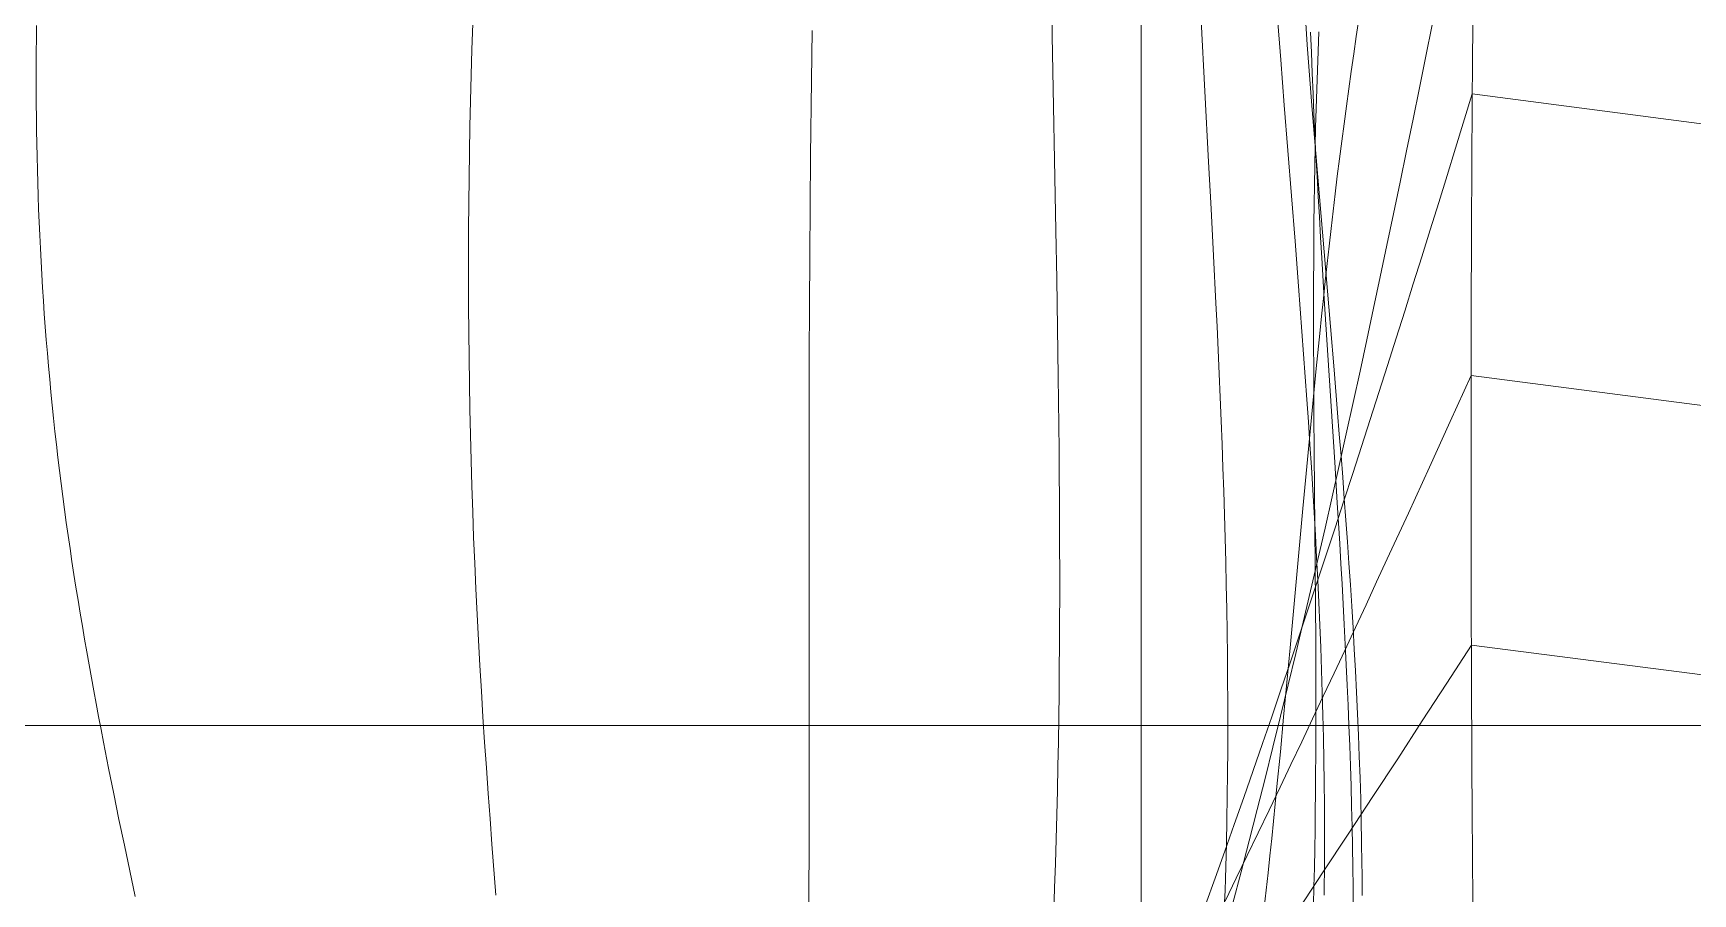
# Model space of a CAD drawing. Extents: x 11249 to 82946, y 15238 to 34763.
# Drawn here: x 56050 to 56625, y 25563 to 25862 of the extents above; entities that cross this region are included whole.
import ezdxf

# ---------------------------------------------------------------- set-up
doc = ezdxf.new("R2010")
doc.units = 0
doc.header["$LTSCALE"] = 250
doc.layers.add('03_Lines_Frames1', color=7, linetype='CONTINUOUS', lineweight=15)
doc.layers.add('03_Lines_Grid', color=253, linetype='CONTINUOUS', lineweight=15)
doc.layers.add('Make2D$Annotation$S0CO1', color=1, linetype='CONTINUOUS', true_color=0xff0000)

# ---------------------------------------------------------------- blocks, each defined once
blk = doc.blocks.new('*U5')
at = {"layer": '03_Lines_Grid'}
blk.add_line((0, -4367.57), (0, 3839.97), dxfattribs=at)
blk = doc.blocks.new('*U6')
at = {"layer": 'Make2D$Annotation$S0CO1', "color": 0, "linetype": 'ByBlock', "lineweight": -2, "transparency": 16777216}
blk.add_blockref('*U5', (2000, 0), dxfattribs=at)

msp = doc.modelspace()

# ---------------------------------------------------------------- linework, layer by layer
at = {"layer": '03_Lines_Frames1'}
for points in [[(56402.76, 25877.43), (56403.06, 25860.56), (56404.31, 25793.09), (56404.6, 25776.22), (56404.88, 25759.35), (56405.12, 25742.48), (56405.22, 25734.04), (56405.32, 25725.61), (56405.41, 25717.17), (56405.48, 25708.73), (56405.54, 25700.3), (56405.58, 25691.86), (56405.61, 25683.43), (56405.63, 25674.99), (56405.63, 25666.56), (56405.6, 25658.12), (56405.56, 25649.68), (56405.5, 25641.25), (56405.42, 25632.81), (56405.32, 25624.38), (56405.19, 25615.94), (56405.04, 25607.51), (56404.86, 25599.07), (56404.66, 25590.64), (56404.43, 25582.21), (56404.17, 25573.78), (56403.87, 25565.34), (56403.55, 25556.91)], [(56481.03, 25868.07), (56482.23, 25852.32), (56483.46, 25836.58), (56487.18, 25789.46), (56488.4, 25773.81), (56489.58, 25758.14), (56490.16, 25750.3), (56490.73, 25742.46), (56491.28, 25734.62), (56491.82, 25726.78), (56492.34, 25718.94), (56492.85, 25711.1), (56493.33, 25703.26), (56493.8, 25695.42), (56494.25, 25687.59), (56494.67, 25679.76), (56495.07, 25671.96), (56495.44, 25664.16), (56495.79, 25656.36), (56496.1, 25648.55), (56496.39, 25640.75), (56496.64, 25632.94), (56496.87, 25625.14), (56497.05, 25617.33), (56497.2, 25609.54), (56497.32, 25601.76), (56497.39, 25593.97), (56497.42, 25590.08), (56497.43, 25586.18), (56497.43, 25582.29), (56497.42, 25578.39), (56497.4, 25574.5), (56497.37, 25570.61), (56497.33, 25566.71), (56497.27, 25562.82)], [(56051.03, 25864.2), (56050.97, 25859.65), (56050.93, 25855.11), (56050.91, 25850.56), (56050.9, 25846.02), (56050.91, 25841.47), (56050.93, 25836.93), (56050.97, 25832.38), (56051.03, 25827.83), (56051.11, 25823.29), (56051.21, 25818.75), (56051.32, 25814.2), (56051.45, 25809.66), (56051.6, 25805.11), (56051.76, 25800.57), (56051.95, 25796.03), (56052.15, 25791.49), (56052.37, 25786.95), (56052.61, 25782.41), (56052.86, 25777.87), (56053.14, 25773.33), (56053.43, 25768.8), (56053.74, 25764.26), (56054.07, 25759.73), (56054.42, 25755.2), (56054.79, 25750.67), (56055.18, 25746.14), (56055.59, 25741.61), (56056.02, 25737.08), (56056.46, 25732.56), (56056.93, 25728.04), (56057.42, 25723.52), (56057.92, 25719), (56058.45, 25714.49), (56058.99, 25709.97), (56059.56, 25705.46), (56060.14, 25700.96), (56060.74, 25696.45), (56061.36, 25691.95), (56061.99, 25687.45), (56062.65, 25682.95), (56063.32, 25678.45), (56064.01, 25673.96), (56064.71, 25669.47), (56065.43, 25664.98), (56066.17, 25660.49), (56066.92, 25656.01), (56067.68, 25651.53), (56068.46, 25647.05), (56069.25, 25642.57), (56070.05, 25638.1), (56070.87, 25633.63), (56071.7, 25629.16), (56072.54, 25624.69), (56073.39, 25620.23), (56074.25, 25615.76), (56076, 25606.84), (56077.79, 25597.93), (56079.61, 25589.02), (56081.47, 25580.12), (56083.35, 25571.23), (56085.25, 25562.34)], [(56202.22, 25864.8), (56201.93, 25855.91), (56201.67, 25847.01), (56201.44, 25838.11), (56201.24, 25829.2), (56201.07, 25820.29), (56200.94, 25811.39), (56200.84, 25802.48), (56200.77, 25793.57), (56200.73, 25784.66), (56200.73, 25775.75), (56200.76, 25766.85), (56200.82, 25757.94), (56200.92, 25749.03), (56201.05, 25740.12), (56201.21, 25731.21), (56201.41, 25722.31), (56201.64, 25713.4), (56201.9, 25704.5), (56202.2, 25695.6), (56202.53, 25686.71), (56202.89, 25677.82), (56203.29, 25668.93), (56203.72, 25660.06), (56204.19, 25651.18), (56204.68, 25642.31), (56205.21, 25633.44), (56205.76, 25624.59), (56206.34, 25615.74), (56206.94, 25606.9), (56207.56, 25598.05), (56208.2, 25589.23), (56208.86, 25580.41), (56210.19, 25562.78)], [(56319.86, 25862.45), (56319.72, 25853.79), (56319.59, 25845.1), (56319.48, 25836.42), (56319.37, 25827.74), (56319.28, 25819.06), (56319.12, 25801.69), (56318.99, 25784.33), (56318.9, 25766.94), (56318.83, 25749.56), (56318.79, 25732.18), (56318.77, 25714.8), (56318.76, 25697.41), (56318.77, 25680.03), (56318.8, 25645.26), (56318.81, 25610.53), (56318.8, 25593.18), (56318.77, 25575.84), (56318.74, 25567.18), (56318.7, 25558.52)], [(56534.69, 25864.48), (56532.5, 25853.55), (56530.3, 25842.62), (56528.08, 25831.69), (56525.84, 25820.76), (56523.59, 25809.84), (56521.33, 25798.92), (56519.04, 25788.01), (56516.74, 25777.1), (56514.42, 25766.19), (56512.08, 25755.29), (56509.72, 25744.39), (56507.33, 25733.5), (56504.93, 25722.61), (56502.5, 25711.72), (56500.06, 25700.84), (56497.58, 25689.97), (56495.08, 25679.1), (56492.56, 25668.24), (56490.01, 25657.38), (56487.43, 25646.53), (56484.82, 25635.69), (56482.18, 25624.86), (56479.51, 25614.03), (56476.81, 25603.21), (56474.08, 25592.4), (56471.31, 25581.6), (56468.5, 25570.8), (56465.66, 25560.02)], [(56490.89, 25865.04), (56491.44, 25857.51), (56492.01, 25849.98), (56492.59, 25842.46), (56493.18, 25834.93), (56494.4, 25819.88), (56495.65, 25804.83), (56499.46, 25759.84), (56500.72, 25744.85), (56501.94, 25729.98), (56502.54, 25722.54), (56503.13, 25715.09), (56503.7, 25707.64), (56504.27, 25700.19), (56504.82, 25692.73), (56505.35, 25685.28), (56505.86, 25677.82), (56506.36, 25670.36), (56506.84, 25662.9), (56507.29, 25655.45), (56507.72, 25647.99), (56508.12, 25640.53), (56508.5, 25633.08), (56508.85, 25625.63), (56509.17, 25618.23), (56509.46, 25610.82), (56509.72, 25603.41), (56509.94, 25596.01), (56510.13, 25588.6), (56510.28, 25581.19), (56510.39, 25573.77), (56510.43, 25570.07), (56510.46, 25566.36), (56510.48, 25562.67)], [(56492.58, 25861.91), (56492.84, 25854.78), (56493.12, 25847.66), (56493.43, 25840.54), (56493.75, 25833.42), (56494.09, 25826.31), (56494.45, 25819.19), (56494.83, 25812.07), (56495.21, 25804.96), (56495.62, 25797.85), (56496.03, 25790.75), (56496.45, 25783.66), (56497.32, 25769.47), (56498.21, 25755.29), (56500.93, 25712.87), (56501.81, 25698.74), (56502.67, 25684.62), (56503.08, 25677.63), (56503.48, 25670.63), (56503.87, 25663.63), (56504.24, 25656.63), (56504.6, 25649.62), (56504.94, 25642.61), (56505.27, 25635.6), (56505.58, 25628.59), (56505.87, 25621.57), (56506.13, 25614.56), (56506.38, 25607.54), (56506.6, 25600.53), (56506.79, 25593.52), (56506.96, 25586.51), (56507.09, 25579.5), (56507.2, 25572.5), (56507.28, 25565.54), (56507.32, 25558.58)], [(56495.45, 25861.97), (56495.17, 25855.34), (56494.92, 25848.71), (56494.69, 25842.08), (56494.49, 25835.45), (56494.32, 25828.83), (56494.16, 25822.2), (56494.03, 25815.57), (56493.92, 25808.94), (56493.83, 25802.31), (56493.75, 25795.68), (56493.69, 25789.05), (56493.65, 25782.42), (56493.62, 25775.81), (56493.61, 25769.19), (56493.61, 25762.58), (56493.61, 25755.96), (56493.66, 25742.73), (56493.74, 25729.5), (56493.83, 25716.33), (56494.17, 25676.79), (56494.27, 25663.67), (56494.35, 25650.56), (56494.4, 25637.44), (56494.41, 25630.88), (56494.41, 25624.32), (56494.4, 25617.82), (56494.37, 25611.32), (56494.34, 25604.81), (56494.28, 25598.31), (56494.21, 25591.8), (56494.13, 25585.29), (56494.02, 25578.79), (56493.9, 25572.28), (56493.76, 25565.77), (56493.59, 25559.27)], [(56548.61, 25840.51), (56542.82, 25821.66), (56539.91, 25812.25), (56536.99, 25802.83), (56534.06, 25793.42), (56531.12, 25784.01), (56528.17, 25774.6), (56525.21, 25765.2), (56522.24, 25755.8), (56519.25, 25746.4), (56516.25, 25737.01), (56513.24, 25727.62), (56510.22, 25718.24), (56507.18, 25708.86), (56504.12, 25699.48), (56501.06, 25690.11), (56497.97, 25680.74), (56494.87, 25671.38), (56491.75, 25662.01), (56488.62, 25652.66), (56485.47, 25643.31), (56482.3, 25633.96), (56479.11, 25624.63), (56475.9, 25615.3), (56472.67, 25605.96), (56469.42, 25596.63), (56466.14, 25587.31), (56462.85, 25578), (56459.53, 25568.69), (56456.19, 25559.39)], [(56669.6, 25824.66), (56548.61, 25840.51)], [(56548.2, 25742.89), (56540.99, 25726.96), (56533.74, 25711.06), (56526.46, 25695.16), (56519.15, 25679.29), (56515.48, 25671.36), (56511.8, 25663.43), (56508.11, 25655.5), (56504.41, 25647.58), (56500.7, 25639.67), (56496.98, 25631.75), (56493.25, 25623.85), (56489.51, 25615.95), (56485.75, 25608.04), (56481.98, 25600.14), (56478.2, 25592.25), (56474.4, 25584.36), (56470.59, 25576.48), (56466.77, 25568.6), (56462.94, 25560.73)], [(56664.82, 25727.78), (56548.2, 25742.89)], [(56548.29, 25649.43), (56539.81, 25636.28), (56531.3, 25623.16), (56522.77, 25610.05), (56514.21, 25596.95), (56505.61, 25583.87), (56496.99, 25570.82), (56488.34, 25557.78)], [(56721.1, 25627.28), (56548.29, 25649.43)]]:
    msp.add_lwpolyline(points, dxfattribs=at)
at = {"layer": '03_Lines_Frames1', "color": 2}
for points in [[(56454.61, 25865.91), (56457.25, 25816.95), (56458.11, 25800.63), (56458.96, 25784.31), (56459.76, 25767.99), (56460.15, 25759.83), (56460.53, 25751.66), (56460.89, 25743.5), (56461.24, 25735.34), (56461.57, 25727.2), (56461.89, 25719.06), (56462.18, 25710.91), (56462.46, 25702.77), (56462.72, 25694.62), (56462.95, 25686.48), (56463.16, 25678.33), (56463.35, 25670.19), (56463.51, 25662.05), (56463.65, 25653.92), (56463.75, 25645.78), (56463.83, 25637.65), (56463.87, 25629.51), (56463.88, 25621.37), (56463.86, 25613.24), (56463.8, 25605.1), (56463.71, 25596.96), (56463.58, 25588.83), (56463.4, 25580.69), (56463.3, 25576.63), (56463.19, 25572.56), (56463.07, 25568.49), (56462.94, 25564.43), (56462.8, 25560.36)], [(56509.34, 25866.38), (56508.42, 25860.35), (56507.52, 25854.32), (56506.65, 25848.27), (56505.8, 25842.23), (56504.97, 25836.18), (56504.16, 25830.13), (56503.36, 25824.07), (56502.59, 25818.02), (56501.84, 25811.96), (56501.1, 25805.9), (56500.38, 25799.84), (56499.68, 25793.78), (56498.99, 25787.72), (56498.31, 25781.66), (56497.65, 25775.59), (56497, 25769.53), (56496.36, 25763.46), (56495.73, 25757.39), (56494.51, 25745.28), (56493.32, 25733.16), (56492.16, 25721.04), (56491.02, 25708.92), (56489.9, 25696.83), (56485.5, 25648.53), (56484.38, 25636.48), (56483.25, 25624.44), (56482.1, 25612.4), (56480.92, 25600.41), (56479.72, 25588.42), (56479.1, 25582.43), (56478.47, 25576.44), (56477.83, 25570.45), (56477.17, 25564.46), (56476.51, 25558.5)]]:
    msp.add_lwpolyline(points, dxfattribs=at)
msp.add_open_spline([(56558.6, 25226.11), (56558.42, 25221.93), (56558.17, 25219.68), (56557.58, 25218.45), (56557.23, 25219.81), (56556.51, 25225.86), (56556.15, 25230.32), (56555.39, 25242.43), (56555, 25250.26), (56553.07, 25295.52), (56551.6, 25352.93), (56549.89, 25457.69), (56549.4, 25495.83), (56548.64, 25576.12), (56548.38, 25618.34), (56548.13, 25706.08), (56548.15, 25751.59), (56548.47, 25821.59), (56548.62, 25845.21), (56549.05, 25892.9), (56549.32, 25916.97), (56549.65, 25941.1)], degree=3, knots=[7, 7, 7, 7, 7.0586005, 7.0586005, 7.1227355, 7.1227355, 7.1828309, 7.1828309, 7.2471188, 7.2471188, 7.4976791, 7.4976791, 7.6233995, 7.6233995, 7.749047, 7.749047, 7.8745803, 7.8745803, 7.9372676, 7.9372676, 8, 8, 8, 8], dxfattribs=at)
at = {"layer": '03_Lines_Grid'}
msp.add_line((12843.68, 25621.52), (63550.2, 25621.52), dxfattribs=at)

# ---------------------------------------------------------------- block references
at = {"layer": 'Make2D$Annotation$S0CO1', "xscale": -1}
msp.add_blockref('*U6', (58433.82, 28868.05), dxfattribs=at)

doc.saveas('drawing.dxf')
